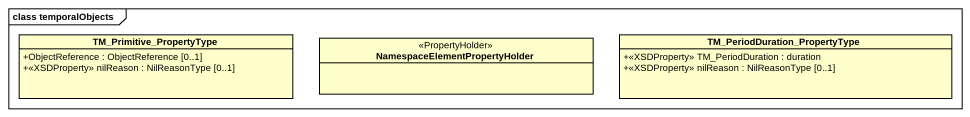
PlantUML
@startuml
mainframe class temporalObjects
hide circle
hide empty members
skinparam classAttributeIconSize 0
class TM_Primitive_PropertyType {
  +ObjectReference : ObjectReference [0..1]
  +<<XSDProperty>> nilReason : NilReasonType [0..1]
}
class "NamespaceElementPropertyHolder" as NamespaceElementPropertyHold <<PropertyHolder>>
class "TM_PeriodDuration_PropertyType" as TM_PeriodDuration {
  +<<XSDProperty>> TM_PeriodDuration : duration
  +<<XSDProperty>> nilReason : NilReasonType [0..1]
}
@enduml
